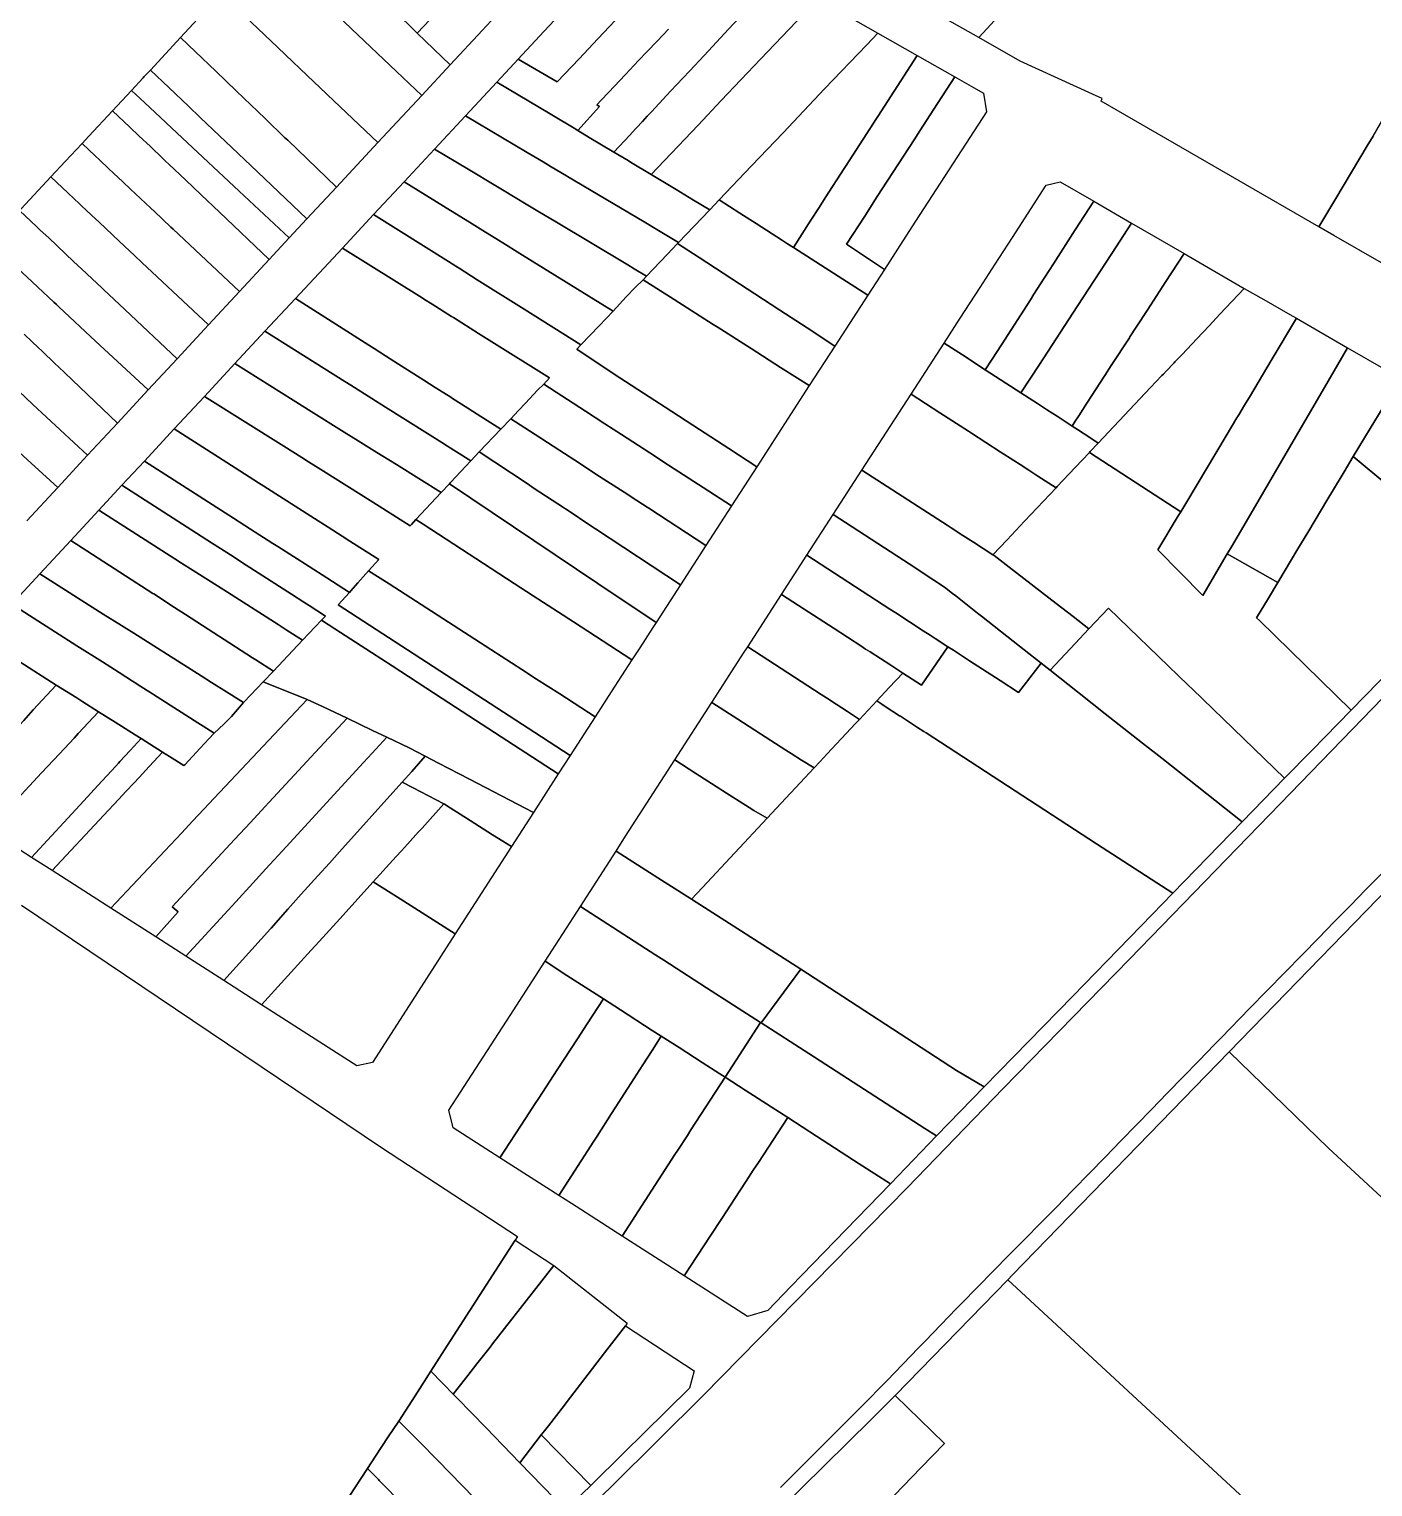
# Model space of a CAD drawing. Header units: metres. Extents: x 3 to 1005126, y 39 to 4383651.
# Drawn here: x 491022.2 to 491200.4, y 4370836.7 to 4371029.9 of the extents above; entities that cross this region are included whole.
import ezdxf

# ---------------------------------------------------------------- set-up
doc = ezdxf.new("R2010")
doc.units = ezdxf.units.M
doc.header["$MEASUREMENT"] = 0
doc.layers.add('TM_Llucmajor', color=7, linetype='Continuous')

msp = doc.modelspace()

# ---------------------------------------------------------------- linework, layer by layer
at = {"layer": 'TM_Llucmajor', "linetype": 'Continuous', "flags": 128}
for points in [[(491200.4, 4371015.72), (491199.63, 4371014.43), (491195.47, 4371007.45), (491193.23, 4371003.7), (491193.23, 4371003.7), (491164.34, 4371020.36), (491164.5, 4371020.69), (491163.19, 4371021.29), (491153.64, 4371025.66), (491148.15, 4371028.77), (491154.4, 4371035.64), (491157.38, 4371038.92), (491161.94, 4371043.93), (491163.55, 4371045.7), (491169.48, 4371052.21), (491177.99, 4371061.08), (491182.5, 4371065.78), (491188.15, 4371071.67), (491194.98, 4371079.54), (491195.54, 4371080.23), (491216.05, 4371073.48)], [(491121.51, 4371036.89), (491114.96, 4371029.88), (491112.81, 4371027.58), (491111.71, 4371026.4), (491109.82, 4371024.38), (491109.77, 4371024.32), (491107.28, 4371021.67), (491106.77, 4371021.12), (491104.74, 4371018.94), (491104.18, 4371018.35), (491103.53, 4371017.65), (491102.74, 4371016.8), (491102.63, 4371016.68), (491101.86, 4371015.86), (491099.74, 4371013.59), (491096.5, 4371015.53), (491094.98, 4371016.45), (491094.98, 4371016.45), (491097.83, 4371019.66), (491097.49, 4371019.86), (491098.11, 4371020.52), (491099.9, 4371022.4), (491100.51, 4371023.05), (491101.32, 4371023.9), (491103.04, 4371025.72), (491104.12, 4371026.87), (491105.52, 4371028.34), (491107.01, 4371029.91)], [(491045.72, 4371032.44), (491042.32, 4371028.79), (491038.31, 4371024.47), (491037.46, 4371023.55), (491037.37, 4371023.45), (491035.81, 4371021.78), (491033.29, 4371019.08), (491030.15, 4371015.7), (491029.25, 4371014.74), (491027.03, 4371012.36), (491025.11, 4371010.3), (491021.16, 4371006.06), (491018.97, 4371007.71), (491017.47, 4371008.5), (491015.47, 4371009.56), (491009.26, 4371012.84), (491008.94, 4371013.01), (491020.48, 4371033.73)], [(491077.96, 4371033.91), (491073.69, 4371029.36), (491072.73, 4371030.29)], [(491107.01, 4371029.91), (491105.52, 4371028.34), (491104.12, 4371026.87), (491103.04, 4371025.72), (491101.32, 4371023.9), (491100.51, 4371023.05), (491099.9, 4371022.4), (491098.11, 4371020.52), (491097.49, 4371019.86), (491097.83, 4371019.66), (491094.98, 4371016.45), (491094.48, 4371016.75), (491091.75, 4371018.39), (491091.31, 4371018.65), (491084.26, 4371022.88), (491084.26, 4371022.88), (491087.09, 4371025.92), (491092.25, 4371022.91), (491095.14, 4371025.98), (491097.61, 4371028.6), (491099.93, 4371031.06)], [(491021.92, 4370997.06), (491025.52, 4370993.71), (491025.86, 4370993.4), (491026.22, 4370993.06), (491031.05, 4370988.55), (491038.01, 4370982.07), (491033.94, 4370977.68), (491026.96, 4370984.33), (491026.87, 4370984.42), (491025.57, 4370985.65), (491024.05, 4370987.1), (491022.66, 4370988.42), (491021.56, 4370989.47)], [(491021.56, 4370989.47), (491022.66, 4370988.42), (491024.05, 4370987.1), (491025.57, 4370985.65), (491026.87, 4370984.42), (491026.96, 4370984.33), (491033.94, 4370977.68), (491029.98, 4370973.41), (491022.74, 4370980.14), (491022.68, 4370980.19), (491019.92, 4370982.77)], [(491019.92, 4370982.77), (491022.68, 4370980.19), (491022.74, 4370980.14), (491029.98, 4370973.41), (491026.02, 4370969.14), (491022.5, 4370972.37), (491018.76, 4370975.79)], [(491018.76, 4370975.79), (491022.5, 4370972.37), (491026.02, 4370969.14), (491021.91, 4370964.71)], [(491019.93, 4370953.67), (491023.65, 4370957.68), (491032.06, 4370952.36), (491034.49, 4370950.83), (491036.12, 4370949.8), (491043.21, 4370945.32), (491045.06, 4370944.15), (491046.4, 4370943.3), (491048.38, 4370942.05), (491050.64, 4370940.62), (491049.06, 4370938.79), (491048.89, 4370938.6), (491048.03, 4370937.77), (491046.76, 4370936.55), (491045.3, 4370937.49), (491044.59, 4370937.94), (491041.92, 4370939.64), (491040.95, 4370940.26), (491038.59, 4370941.77), (491036.71, 4370942.97), (491036.5, 4370943.1), (491035.95, 4370943.45), (491034.16, 4370944.59), (491031.96, 4370946), (491028.57, 4370948.15), (491019.93, 4370953.67)], [(491019.93, 4370953.67), (491028.57, 4370948.15), (491031.96, 4370946), (491034.16, 4370944.59), (491035.95, 4370943.45), (491036.5, 4370943.1), (491036.71, 4370942.97), (491038.59, 4370941.77), (491040.95, 4370940.26), (491041.92, 4370939.64), (491044.59, 4370937.94), (491045.3, 4370937.49), (491046.76, 4370936.55), (491046.07, 4370935.81), (491044.92, 4370934.58), (491042.87, 4370932.38), (491042.76, 4370932.26), (491040.83, 4370933.48), (491039.92, 4370934.05), (491037.08, 4370935.85), (491036.28, 4370936.35), (491033.65, 4370938.01), (491031.45, 4370939.4), (491029.37, 4370940.71), (491028.54, 4370941.23), (491025.81, 4370942.95), (491020.98, 4370946)], [(491092.59, 4370830.06), (491099.56, 4370836.85), (491111.59, 4370848.75), (491121.4, 4370858.75), (491138.64, 4370876.31), (491151.37, 4370889.45), (491168.1, 4370906.61), (491188.08, 4370927.2), (491208.56, 4370948.33)], [(491201.55, 4370917.97), (491199.45, 4370915.83), (491197.35, 4370913.68), (491195.25, 4370911.54), (491193.16, 4370909.39), (491191.06, 4370907.24), (491184.04, 4370900.05), (491180.27, 4370896.18), (491179.4, 4370895.29), (491177.3, 4370893.14), (491175.21, 4370890.99), (491173.12, 4370888.83), (491171.03, 4370886.68), (491169.06, 4370884.66), (491166.97, 4370882.51), (491164.88, 4370880.36), (491162.79, 4370878.21), (491160.69, 4370876.06), (491160.53, 4370875.89), (491158.43, 4370873.74), (491156.33, 4370871.6), (491154.22, 4370869.47), (491152.17, 4370867.4), (491150.06, 4370865.26), (491147.96, 4370863.12), (491145.86, 4370860.98), (491145.19, 4370860.29), (491143.1, 4370858.14), (491141.02, 4370855.98), (491140.16, 4370855.07), (491138.08, 4370852.91), (491135.98, 4370850.76), (491135.34, 4370850.11), (491133.24, 4370847.97), (491131.13, 4370845.84), (491129.01, 4370843.71), (491128.22, 4370842.93), (491126.1, 4370840.82), (491123.97, 4370838.7), (491121.84, 4370836.59)], [(491202.1, 4370874.51), (491194.5, 4370881.55), (491181.33, 4370894.32), (491181.33, 4370894.32), (491202.5, 4370916.12)], [(491021.24, 4370913.76), (491055.29, 4370890.84), (491068.96, 4370881.63), (491087, 4370869.84), (491086.66, 4370869.35), (491078.1, 4370856.05), (491075.49, 4370851.99), (491074.03, 4370849.71), (491073.41, 4370848.74), (491071.25, 4370845.38), (491069.85, 4370843.27), (491068.15, 4370840.7), (491067.09, 4370839.08), (491063.81, 4370834.11)]]:
    msp.add_lwpolyline(points, dxfattribs=at)
for points in [[(491129.22, 4371039.45), (491124.07, 4371042.31), (491125.54, 4371043.92), (491128.91, 4371047.62), (491142.72, 4371062.76), (491155.54, 4371050.81), (491155.01, 4371050.37), (491161.94, 4371043.93), (491157.38, 4371038.92), (491154.4, 4371035.64), (491148.15, 4371028.77), (491132.48, 4371037.64), (491129.22, 4371039.45)], [(491073.69, 4371029.36), (491077.96, 4371033.91), (491079.08, 4371032.83), (491079.53, 4371033.32), (491081.99, 4371036.01), (491082.81, 4371036.9), (491083.73, 4371037.9), (491085.79, 4371040.15), (491087.54, 4371042.05), (491089.7, 4371044.41), (491089.87, 4371044.6), (491093.01, 4371048.01), (491096.06, 4371051.34), (491100.18, 4371049.05), (491100.12, 4371048.85), (491093.24, 4371041.46), (491087.05, 4371034.81), (491085.32, 4371032.96), (491083.59, 4371031.09), (491082.83, 4371030.28), (491082.35, 4371029.76), (491078.05, 4371025.15), (491074.79, 4371028.3), (491073.69, 4371029.36)], [(491087.09, 4371025.92), (491089.91, 4371028.95), (491097.04, 4371036.63), (491104.83, 4371045.01), (491106.76, 4371045.25), (491111.03, 4371042.83), (491102.69, 4371033.98), (491100.25, 4371031.4), (491099.93, 4371031.06), (491097.61, 4371028.6), (491095.14, 4371025.98), (491092.25, 4371022.91), (491087.09, 4371025.92)], [(491055.12, 4371039.33), (491057.6, 4371041.83), (491059.16, 4371043.41), (491060.77, 4371041.86), (491061.56, 4371041.09), (491062.69, 4371040), (491065.41, 4371037.37), (491065.88, 4371036.91), (491065.96, 4371036.83), (491068.07, 4371034.8), (491071.5, 4371031.47), (491072.73, 4371030.29), (491073.69, 4371029.36), (491074.79, 4371028.3), (491078.05, 4371025.15), (491074.29, 4371021.1), (491070.96, 4371024.27), (491064.99, 4371029.95), (491062.06, 4371032.73), (491061.98, 4371032.81), (491061.78, 4371033), (491058.36, 4371036.25), (491056.99, 4371037.55), (491055.12, 4371039.33)], [(491049.09, 4371033.26), (491050.51, 4371034.69), (491055.12, 4371039.33), (491056.99, 4371037.55), (491058.36, 4371036.25), (491061.78, 4371033), (491061.98, 4371032.81), (491062.06, 4371032.73), (491064.99, 4371029.95), (491070.96, 4371024.27), (491074.29, 4371021.1), (491068.48, 4371014.87), (491061.81, 4371021.2), (491061.67, 4371021.32), (491059.11, 4371023.75), (491056.24, 4371026.48), (491055.15, 4371027.51), (491049.09, 4371033.26)], [(491099.74, 4371013.59), (491101.86, 4371015.86), (491102.63, 4371016.68), (491102.74, 4371016.8), (491103.53, 4371017.65), (491104.18, 4371018.35), (491104.74, 4371018.94), (491106.77, 4371021.12), (491107.28, 4371021.67), (491109.77, 4371024.32), (491109.82, 4371024.38), (491111.71, 4371026.4), (491112.81, 4371027.58), (491114.96, 4371029.88), (491121.51, 4371036.89), (491126.78, 4371033.9), (491119.21, 4371025.91), (491113.99, 4371020.42), (491110.92, 4371017.18), (491104.69, 4371010.62), (491101.95, 4371012.27), (491101.63, 4371012.46), (491099.74, 4371013.59)], [(491042.32, 4371028.79), (491045.72, 4371032.44), (491047.25, 4371031.41), (491049.09, 4371033.26), (491055.15, 4371027.51), (491056.24, 4371026.48), (491059.11, 4371023.75), (491061.67, 4371021.32), (491061.81, 4371021.2), (491068.48, 4371014.87), (491062.98, 4371008.96), (491056.52, 4371015.16), (491056.11, 4371015.55), (491053.57, 4371018), (491052.55, 4371018.97), (491050.7, 4371020.75), (491049.68, 4371021.73), (491046.98, 4371024.32), (491044.3, 4371026.89), (491042.32, 4371028.79)], [(491104.69, 4371010.62), (491110.92, 4371017.18), (491113.99, 4371020.42), (491119.21, 4371025.91), (491126.78, 4371033.9), (491133.43, 4371030.1), (491134.75, 4371029.37), (491133.29, 4371027.83), (491127.7, 4371021.97), (491122.18, 4371016.17), (491118, 4371011.78), (491113.71, 4371007.27), (491112.46, 4371005.96), (491110.33, 4371007.24), (491108.01, 4371008.63), (491104.69, 4371010.62)], [(491038.31, 4371024.47), (491042.32, 4371028.79), (491044.3, 4371026.89), (491046.98, 4371024.32), (491049.68, 4371021.73), (491050.7, 4371020.75), (491052.55, 4371018.97), (491053.57, 4371018), (491056.11, 4371015.55), (491056.52, 4371015.16), (491062.98, 4371008.96), (491059.04, 4371004.73), (491052.5, 4371010.96), (491044.93, 4371018.17), (491043.35, 4371019.67), (491040.75, 4371022.15), (491038.31, 4371024.47)], [(491113.71, 4371007.27), (491118, 4371011.78), (491122.18, 4371016.17), (491127.7, 4371021.97), (491133.29, 4371027.83), (491134.75, 4371029.37), (491139.96, 4371026.41), (491134.75, 4371018.33), (491134.56, 4371018.04), (491130.55, 4371011.82), (491130.3, 4371011.43), (491127.78, 4371007.51), (491126.98, 4371006.27), (491125.89, 4371004.58), (491123.55, 4371000.95), (491122.77, 4371001.45), (491122.11, 4371001.87), (491118.61, 4371004.13), (491116.45, 4371005.51), (491113.71, 4371007.27)], [(491123.55, 4371000.95), (491125.89, 4371004.58), (491126.98, 4371006.27), (491127.78, 4371007.51), (491130.3, 4371011.43), (491130.55, 4371011.82), (491134.56, 4371018.04), (491134.75, 4371018.33), (491139.96, 4371026.41), (491144.94, 4371023.57), (491142.18, 4371019.3), (491140.31, 4371016.41), (491139.55, 4371015.23), (491135.34, 4371008.72), (491134.68, 4371007.71), (491133.01, 4371005.12), (491130.59, 4371001.38), (491131.78, 4371000.59), (491135.62, 4370998.04), (491133.41, 4370994.63), (491129.49, 4370997.15), (491123.55, 4371000.95)], [(491195.21, 4371002.56), (491193.23, 4371003.7), (491195.47, 4371007.45), (491199.63, 4371014.43), (491200.4, 4371015.72), (491201.9, 4371018.24), (491204.36, 4371022.37), (491204.55, 4371022.68), (491206.88, 4371026.58), (491211.47, 4371023.73), (491214.68, 4371021.74), (491209.77, 4371015.74), (491210.99, 4371014.87), (491208.65, 4371010.94), (491207.88, 4371009.65), (491207.52, 4371009.04), (491205.54, 4371005.71), (491201.51, 4370998.93), (491195.21, 4371002.56)], [(491035.81, 4371021.78), (491037.37, 4371023.45), (491037.46, 4371023.55), (491038.31, 4371024.47), (491040.75, 4371022.15), (491043.35, 4371019.67), (491044.93, 4371018.17), (491052.5, 4371010.96), (491059.04, 4371004.73), (491056.72, 4371002.23), (491050.09, 4371008.42), (491042.52, 4371015.49), (491038.23, 4371019.5), (491037.51, 4371020.19), (491035.81, 4371021.78)], [(491080.1, 4371018.41), (491084.26, 4371022.88), (491091.31, 4371018.65), (491091.75, 4371018.39), (491094.48, 4371016.75), (491094.98, 4371016.45), (491096.5, 4371015.53), (491099.74, 4371013.59), (491101.63, 4371012.46), (491101.95, 4371012.27), (491104.69, 4371010.62), (491108.01, 4371008.63), (491110.33, 4371007.24), (491112.46, 4371005.96), (491108.34, 4371001.63), (491105.45, 4371003.35), (491103.77, 4371004.34), (491093.62, 4371010.38), (491093.48, 4371010.46), (491091.46, 4371011.66), (491090.4, 4371012.29), (491088.28, 4371013.55), (491080.1, 4371018.41)], [(491130.59, 4371001.38), (491133.01, 4371005.12), (491134.68, 4371007.71), (491135.34, 4371008.72), (491139.55, 4371015.23), (491140.31, 4371016.41), (491142.18, 4371019.3), (491144.94, 4371023.57), (491147.11, 4371022.34), (491148.78, 4371021.39), (491149.16, 4371018.93), (491139.76, 4371004.42), (491138.08, 4371001.84), (491135.62, 4370998.04), (491131.78, 4371000.59), (491130.59, 4371001.38)], [(491033.29, 4371019.08), (491035.81, 4371021.78), (491037.51, 4371020.19), (491038.23, 4371019.5), (491042.52, 4371015.49), (491050.09, 4371008.42), (491056.72, 4371002.23), (491054.07, 4370999.37), (491047.46, 4371005.64), (491045.05, 4371007.92), (491042.95, 4371009.92), (491040.79, 4371011.96), (491040.32, 4371012.41), (491040.01, 4371012.7), (491038.31, 4371014.32), (491036.79, 4371015.76), (491035.57, 4371016.91), (491033.29, 4371019.08)], [(491029.25, 4371014.74), (491030.15, 4371015.7), (491033.29, 4371019.08), (491035.57, 4371016.91), (491036.79, 4371015.76), (491038.31, 4371014.32), (491040.01, 4371012.7), (491040.32, 4371012.41), (491040.79, 4371011.96), (491042.95, 4371009.92), (491045.05, 4371007.92), (491047.46, 4371005.64), (491054.07, 4370999.37), (491050.12, 4370995.11), (491041.31, 4371003.39), (491041.04, 4371003.65), (491038.86, 4371005.7), (491038.43, 4371006.1), (491038.32, 4371006.2), (491035.66, 4371008.7), (491034.65, 4371009.65), (491032.81, 4371011.39), (491031.56, 4371012.57), (491030.98, 4371013.11), (491029.25, 4371014.74)], [(491075.98, 4371013.99), (491080.1, 4371018.41), (491088.28, 4371013.55), (491090.4, 4371012.29), (491091.46, 4371011.66), (491093.48, 4371010.46), (491093.62, 4371010.38), (491103.77, 4371004.34), (491105.45, 4371003.35), (491108.34, 4371001.63), (491108.18, 4371001.46), (491106.81, 4371000.02), (491104.07, 4370997.15), (491102.43, 4370998.13), (491101.59, 4370998.64), (491091.95, 4371004.42), (491089.9, 4371005.65), (491088.14, 4371006.7), (491085.22, 4371008.45), (491084.32, 4371008.99), (491084.09, 4371009.13), (491080.44, 4371011.32), (491075.98, 4371013.99)], [(491025.11, 4371010.3), (491027.03, 4371012.36), (491029.25, 4371014.74), (491030.98, 4371013.11), (491031.56, 4371012.57), (491032.81, 4371011.39), (491034.65, 4371009.65), (491035.66, 4371008.7), (491038.32, 4371006.2), (491038.43, 4371006.1), (491038.86, 4371005.7), (491041.04, 4371003.65), (491041.31, 4371003.39), (491050.12, 4370995.11), (491046.01, 4370990.69), (491037.18, 4370998.98), (491036.26, 4370999.84), (491034.18, 4371001.79), (491031.52, 4371004.29), (491030.51, 4371005.24), (491029.15, 4371006.51), (491028.91, 4371006.73), (491027.42, 4371008.13), (491025.11, 4371010.3)], [(491071.95, 4371009.66), (491075.98, 4371013.99), (491080.44, 4371011.32), (491084.09, 4371009.13), (491084.32, 4371008.99), (491085.22, 4371008.45), (491088.14, 4371006.7), (491089.9, 4371005.65), (491091.95, 4371004.42), (491101.59, 4370998.64), (491102.43, 4370998.13), (491104.07, 4370997.15), (491103.63, 4370996.68), (491102.58, 4370995.64), (491101.4, 4370994.39), (491099.65, 4370992.5), (491097.94, 4370993.56), (491088.93, 4370999.14), (491087.29, 4371000.16), (491085.05, 4371001.55), (491084.46, 4371001.91), (491082.38, 4371003.2), (491080.96, 4371004.08), (491077.16, 4371006.43), (491071.95, 4371009.66)], [(491020.96, 4371005.84), (491021.16, 4371006.06), (491025.11, 4371010.3), (491027.42, 4371008.13), (491028.91, 4371006.73), (491029.15, 4371006.51), (491030.51, 4371005.24), (491031.52, 4371004.29), (491034.18, 4371001.79), (491036.26, 4370999.84), (491037.18, 4370998.98), (491046.01, 4370990.69), (491041.85, 4370986.21), (491034.92, 4370992.72), (491032.08, 4370995.39), (491031.88, 4370995.58), (491029.91, 4370997.43), (491029.78, 4370997.55), (491028.13, 4370999.11), (491024.83, 4371002.21), (491023.71, 4371003.26), (491023.26, 4371003.69), (491020.96, 4371005.84)], [(491067.91, 4371005.33), (491071.95, 4371009.66), (491077.16, 4371006.43), (491080.96, 4371004.08), (491082.38, 4371003.2), (491084.46, 4371001.91), (491085.05, 4371001.55), (491087.29, 4371000.16), (491088.93, 4370999.14), (491097.94, 4370993.56), (491099.65, 4370992.5), (491097.8, 4370990.55), (491095.39, 4370988.03), (491087.88, 4370992.76), (491081.65, 4370996.68), (491079.23, 4370998.2), (491078.79, 4370998.48), (491077.81, 4370999.1), (491067.91, 4371005.33)], [(491143.54, 4370988.28), (491145.68, 4370991.58), (491148.31, 4370995.65), (491150.31, 4370998.74), (491152.61, 4371002.28), (491157.09, 4371009.2), (491158.91, 4371009.66), (491163.38, 4371007.08), (491160.93, 4371003.28), (491158.03, 4370998.77), (491156.33, 4370996.12), (491155.44, 4370994.74), (491154.97, 4370994.01), (491151.14, 4370988.06), (491149.91, 4370986.14), (491149, 4370984.73), (491145.97, 4370986.7), (491143.54, 4370988.28)], [(491108.18, 4371001.46), (491108.34, 4371001.63), (491112.46, 4371005.96), (491113.71, 4371007.27), (491116.45, 4371005.51), (491118.61, 4371004.13), (491122.11, 4371001.87), (491122.77, 4371001.45), (491123.55, 4371000.95), (491129.49, 4370997.15), (491133.41, 4370994.63), (491129.05, 4370987.89), (491125.37, 4370990.28), (491121.78, 4370992.62), (491118.44, 4370994.79), (491116.41, 4370996.11), (491111.05, 4370999.6), (491108.18, 4371001.46)], [(491149, 4370984.73), (491149.91, 4370986.14), (491151.14, 4370988.06), (491154.97, 4370994.01), (491155.44, 4370994.74), (491156.33, 4370996.12), (491158.03, 4370998.77), (491160.93, 4371003.28), (491163.38, 4371007.08), (491168.39, 4371004.18), (491165.78, 4371000.17), (491161.18, 4370993.11), (491156.17, 4370985.45), (491153.72, 4370981.67), (491149, 4370984.73)], [(491017.03, 4371001.62), (491020.96, 4371005.84), (491023.26, 4371003.69), (491023.71, 4371003.26), (491024.83, 4371002.21), (491028.13, 4370999.11), (491029.78, 4370997.55), (491029.91, 4370997.43), (491031.88, 4370995.58), (491032.08, 4370995.39), (491034.92, 4370992.72), (491041.85, 4370986.21), (491038.01, 4370982.07), (491031.05, 4370988.55), (491026.22, 4370993.06), (491025.86, 4370993.4), (491025.52, 4370993.71), (491021.92, 4370997.06), (491020.25, 4370998.62), (491019.77, 4370999.07), (491019.45, 4370999.37), (491017.03, 4371001.62)], [(491063.77, 4371000.88), (491067.91, 4371005.33), (491077.81, 4370999.1), (491078.79, 4370998.48), (491079.23, 4370998.2), (491081.65, 4370996.68), (491087.88, 4370992.76), (491095.39, 4370988.03), (491094.84, 4370987.45), (491099.79, 4370984.17), (491105.18, 4370980.67), (491106.56, 4370979.77), (491111.12, 4370976.81), (491114.99, 4370974.29), (491118.71, 4370971.88), (491115.35, 4370966.69), (491111.61, 4370969.12), (491108.38, 4370971.21), (491107.77, 4370971.61), (491107.01, 4370972.11), (491105.59, 4370973.03), (491105.26, 4370973.24), (491100.78, 4370976.16), (491098.58, 4370977.59), (491095.98, 4370979.27), (491090.46, 4370982.85), (491091.22, 4370983.65), (491083.22, 4370988.67), (491081.83, 4370989.55), (491078.48, 4370991.65), (491078.23, 4370991.8), (491075.65, 4370993.43), (491074.64, 4370994.06), (491074.32, 4370994.26), (491063.77, 4371000.88)], [(491153.72, 4370981.67), (491156.17, 4370985.45), (491161.18, 4370993.11), (491165.78, 4371000.17), (491168.39, 4371004.18), (491175.35, 4371000.14), (491172.86, 4370996.31), (491170.53, 4370992.71), (491169.01, 4370990.37), (491168.17, 4370989.1), (491168.1, 4370988.99), (491165.7, 4370985.29), (491164.84, 4370983.96), (491162.47, 4370980.33), (491161.38, 4370978.64), (491160.91, 4370977.92), (491160.5, 4370977.28), (491158.51, 4370978.57), (491157.97, 4370978.92), (491157.11, 4370979.47), (491155.9, 4370980.26), (491153.72, 4370981.67)], [(491103.63, 4370996.68), (491104.07, 4370997.15), (491106.81, 4371000.02), (491108.18, 4371001.46), (491111.05, 4370999.6), (491116.41, 4370996.11), (491118.44, 4370994.79), (491121.78, 4370992.62), (491125.37, 4370990.28), (491129.05, 4370987.89), (491125.66, 4370982.64), (491121.86, 4370985.06), (491117.96, 4370987.55), (491113.47, 4370990.41), (491112.93, 4370990.75), (491107.76, 4370994.05), (491103.63, 4370996.68)], [(491057.53, 4370994.18), (491063.77, 4371000.88), (491074.32, 4370994.26), (491074.64, 4370994.06), (491075.65, 4370993.43), (491078.23, 4370991.8), (491078.48, 4370991.65), (491081.83, 4370989.55), (491083.22, 4370988.67), (491091.22, 4370983.65), (491090.46, 4370982.85), (491089.64, 4370982.03), (491088.05, 4370980.32), (491087.12, 4370979.34), (491086.08, 4370978.25), (491084.78, 4370976.88), (491081.64, 4370978.87), (491080.41, 4370979.65), (491078.38, 4370980.95), (491078.15, 4370981.1), (491076.64, 4370982.05), (491076.08, 4370982.41), (491074.58, 4370983.36), (491070.71, 4370985.81), (491069.5, 4370986.58), (491067.97, 4370987.55), (491067.29, 4370987.99), (491057.53, 4370994.18)], [(491160.5, 4370977.28), (491160.91, 4370977.92), (491161.38, 4370978.64), (491162.47, 4370980.33), (491164.84, 4370983.96), (491165.7, 4370985.29), (491168.1, 4370988.99), (491168.17, 4370989.1), (491169.01, 4370990.37), (491170.53, 4370992.71), (491172.86, 4370996.31), (491175.35, 4371000.14), (491183.34, 4370995.53), (491180.09, 4370992.09), (491178.66, 4370990.57), (491177.04, 4370988.86), (491175.08, 4370986.77), (491174.12, 4370985.77), (491174.02, 4370985.66), (491172.97, 4370984.54), (491172.61, 4370984.17), (491172.41, 4370983.96), (491170.92, 4370982.38), (491163.97, 4370975.02), (491162.84, 4370975.75), (491161.22, 4370976.81), (491160.5, 4370977.28)], [(491099.79, 4370984.17), (491094.84, 4370987.45), (491095.39, 4370988.03), (491097.8, 4370990.55), (491099.65, 4370992.5), (491101.4, 4370994.39), (491102.58, 4370995.64), (491103.63, 4370996.68), (491107.76, 4370994.05), (491112.93, 4370990.75), (491113.47, 4370990.41), (491117.96, 4370987.55), (491121.86, 4370985.06), (491125.66, 4370982.64), (491118.71, 4370971.88), (491114.99, 4370974.29), (491111.12, 4370976.81), (491106.56, 4370979.77), (491105.18, 4370980.67), (491099.79, 4370984.17)], [(491162.8, 4370973.78), (491162.91, 4370973.89), (491163.97, 4370975.02), (491170.92, 4370982.38), (491172.41, 4370983.96), (491172.61, 4370984.17), (491172.97, 4370984.54), (491174.02, 4370985.66), (491174.12, 4370985.77), (491175.08, 4370986.77), (491177.04, 4370988.86), (491178.66, 4370990.57), (491180.09, 4370992.09), (491183.34, 4370995.53), (491185.91, 4370994.05), (491189.38, 4370992.06), (491190.25, 4370991.56), (491186.9, 4370985.95), (491184.14, 4370981.35), (491183.37, 4370980.06), (491182.6, 4370978.77), (491182.35, 4370978.35), (491180.93, 4370975.98), (491175.7, 4370967.24), (491174.9, 4370965.91), (491162.8, 4370973.78)], [(491053.5, 4370989.85), (491057.53, 4370994.18), (491067.29, 4370987.99), (491067.97, 4370987.55), (491069.5, 4370986.58), (491070.71, 4370985.81), (491074.58, 4370983.36), (491076.08, 4370982.41), (491076.64, 4370982.05), (491078.15, 4370981.1), (491078.38, 4370980.95), (491080.41, 4370979.65), (491081.64, 4370978.87), (491084.78, 4370976.88), (491081.89, 4370973.85), (491080.8, 4370972.68), (491077.35, 4370974.85), (491077.29, 4370974.88), (491075.07, 4370976.28), (491069.49, 4370979.79), (491067.66, 4370980.94), (491064.89, 4370982.69), (491064.11, 4370983.18), (491061.36, 4370984.91), (491053.5, 4370989.85)], [(491181.08, 4370960.34), (491177.85, 4370954.81), (491171.87, 4370960.88), (491174.59, 4370965.39), (491174.9, 4370965.91), (491175.7, 4370967.24), (491180.93, 4370975.98), (491182.35, 4370978.35), (491182.6, 4370978.77), (491183.37, 4370980.06), (491184.14, 4370981.35), (491186.9, 4370985.95), (491190.25, 4370991.56), (491197.02, 4370987.66), (491193.95, 4370982.38), (491189.8, 4370975.27), (491183.57, 4370964.6), (491181.63, 4370961.28), (491181.5, 4370961.06), (491181.08, 4370960.34)], [(491049.49, 4370985.55), (491053.5, 4370989.85), (491061.36, 4370984.91), (491064.11, 4370983.18), (491064.89, 4370982.69), (491067.66, 4370980.94), (491069.49, 4370979.79), (491075.07, 4370976.28), (491077.29, 4370974.88), (491077.35, 4370974.85), (491080.8, 4370972.68), (491078.11, 4370969.79), (491077.96, 4370969.63), (491076.85, 4370968.45), (491070.92, 4370972.16), (491068.34, 4370973.77), (491065.84, 4370975.33), (491064.01, 4370976.48), (491059.62, 4370979.22), (491057.22, 4370980.72), (491049.49, 4370985.55)], [(491139.16, 4370981.52), (491143.54, 4370988.28), (491145.97, 4370986.7), (491149, 4370984.73), (491153.72, 4370981.67), (491155.9, 4370980.26), (491157.11, 4370979.47), (491157.97, 4370978.92), (491158.51, 4370978.57), (491160.5, 4370977.28), (491161.22, 4370976.81), (491162.84, 4370975.75), (491163.97, 4370975.02), (491162.91, 4370973.89), (491162.8, 4370973.78), (491160.92, 4370971.79), (491158.54, 4370969.27), (491158.38, 4370969.09), (491155.97, 4370970.64), (491154.78, 4370971.42), (491153.6, 4370972.17), (491152.76, 4370972.72), (491150.98, 4370973.87), (491147.15, 4370976.35), (491146.77, 4370976.6), (491142.97, 4370979.05), (491139.16, 4370981.52)], [(491181.08, 4370960.34), (491181.5, 4370961.06), (491181.63, 4370961.28), (491183.57, 4370964.6), (491189.8, 4370975.27), (491193.95, 4370982.38), (491197.02, 4370987.66), (491202.1, 4370984.73), (491204.03, 4370983.62), (491202.04, 4370980.31), (491201.73, 4370979.79), (491200.02, 4370976.95), (491197.79, 4370973.24), (491196.56, 4370971.19), (491195.03, 4370968.64), (491194.43, 4370967.64), (491191.75, 4370963.17), (491190.45, 4370961.02), (491187.76, 4370956.53), (491181.08, 4370960.34)], [(491045.47, 4370981.21), (491049.49, 4370985.55), (491057.22, 4370980.72), (491059.62, 4370979.22), (491064.01, 4370976.48), (491065.84, 4370975.33), (491068.34, 4370973.77), (491070.92, 4370972.16), (491076.85, 4370968.45), (491073.52, 4370964.89), (491072.91, 4370964.23), (491072.76, 4370964.07), (491069.14, 4370966.35), (491067.8, 4370967.19), (491060.91, 4370971.51), (491059.25, 4370972.55), (491058.4, 4370973.09), (491056.01, 4370974.59), (491045.47, 4370981.21)], [(491086.08, 4370978.25), (491087.12, 4370979.34), (491088.05, 4370980.32), (491089.64, 4370982.03), (491090.46, 4370982.85), (491095.98, 4370979.27), (491098.58, 4370977.59), (491100.78, 4370976.16), (491105.26, 4370973.24), (491105.59, 4370973.03), (491107.01, 4370972.11), (491107.77, 4370971.61), (491108.38, 4370971.21), (491111.61, 4370969.12), (491115.35, 4370966.69), (491111.97, 4370961.46), (491104.38, 4370966.38), (491104.19, 4370966.51), (491102.18, 4370967.81), (491101.61, 4370968.19), (491097.38, 4370970.92), (491095.18, 4370972.35), (491092.59, 4370974.03), (491092.47, 4370974.11), (491088.56, 4370976.64), (491086.08, 4370978.25)], [(491197.79, 4370973.24), (491200.02, 4370976.95), (491201.73, 4370979.79), (491202.04, 4370980.31), (491204.03, 4370983.62), (491207.28, 4370981.75), (491210.25, 4370980.04), (491208.9, 4370977.76), (491208.74, 4370977.49), (491208.63, 4370977.3), (491207.69, 4370975.71), (491206.94, 4370974.45), (491210.78, 4370971.35), (491213.06, 4370969.51), (491213.54, 4370969.12), (491215.35, 4370967.65), (491216.94, 4370966.37), (491219.48, 4370964.32), (491220.65, 4370963.37), (491215.73, 4370958.26), (491202.6, 4370969.21), (491202.5, 4370969.3), (491197.79, 4370973.24)], [(491041.48, 4370976.91), (491045.47, 4370981.21), (491056.01, 4370974.59), (491058.4, 4370973.09), (491059.25, 4370972.55), (491060.91, 4370971.51), (491067.8, 4370967.19), (491069.14, 4370966.35), (491072.76, 4370964.07), (491072.91, 4370964.23), (491073.52, 4370964.89), (491074.47, 4370964.27), (491086.55, 4370956.42), (491089.07, 4370954.78), (491094.4, 4370951.31), (491102.15, 4370946.27), (491099.41, 4370942.03), (491097.28, 4370938.74), (491092.58, 4370941.77), (491089.52, 4370943.74), (491087.55, 4370945.01), (491083.46, 4370947.65), (491069.95, 4370956.35), (491067.24, 4370958.1), (491068.58, 4370959.6), (491064.77, 4370962.03), (491063.73, 4370962.69), (491061.86, 4370963.89), (491060.08, 4370965.03), (491053.34, 4370969.33), (491052.66, 4370969.77), (491049.55, 4370971.76), (491041.48, 4370976.91)], [(491132.63, 4370971.45), (491139.16, 4370981.52), (491142.97, 4370979.05), (491146.77, 4370976.6), (491147.15, 4370976.35), (491150.98, 4370973.87), (491152.76, 4370972.72), (491153.6, 4370972.17), (491154.78, 4370971.42), (491155.97, 4370970.64), (491158.38, 4370969.09), (491154.2, 4370964.67), (491151.88, 4370962.21), (491149.99, 4370960.22), (491147.44, 4370961.87), (491146.03, 4370962.78), (491144.47, 4370963.79), (491143.94, 4370964.13), (491140.72, 4370966.22), (491132.63, 4370971.45)], [(491081.89, 4370973.85), (491084.78, 4370976.88), (491086.08, 4370978.25), (491088.56, 4370976.64), (491092.47, 4370974.11), (491092.59, 4370974.03), (491095.18, 4370972.35), (491097.38, 4370970.92), (491101.61, 4370968.19), (491102.18, 4370967.81), (491104.19, 4370966.51), (491104.38, 4370966.38), (491111.97, 4370961.46), (491108.58, 4370956.22), (491097.3, 4370963.67), (491096.06, 4370964.49), (491094.21, 4370965.71), (491092.31, 4370966.97), (491089.2, 4370969.02), (491088.25, 4370969.65), (491081.89, 4370973.85)], [(491037.52, 4370972.64), (491041.48, 4370976.91), (491049.55, 4370971.76), (491052.66, 4370969.77), (491053.34, 4370969.33), (491060.08, 4370965.03), (491061.86, 4370963.89), (491063.73, 4370962.69), (491064.77, 4370962.03), (491068.58, 4370959.6), (491067.24, 4370958.1), (491065.83, 4370956.51), (491064.89, 4370955.45), (491064.69, 4370955.22), (491061.7, 4370957.14), (491059.35, 4370958.64), (491055.19, 4370961.31), (491054.55, 4370961.72), (491051.58, 4370963.62), (491049.31, 4370965.08), (491037.52, 4370972.64)], [(491034.54, 4370969.43), (491037.52, 4370972.64), (491049.31, 4370965.08), (491051.58, 4370963.62), (491054.55, 4370961.72), (491055.19, 4370961.31), (491059.35, 4370958.64), (491061.7, 4370957.14), (491064.69, 4370955.22), (491063.22, 4370953.57), (491089.28, 4370936.66), (491093.97, 4370933.61), (491092.38, 4370931.16), (491080.54, 4370938.85), (491077, 4370941.15), (491070.35, 4370945.47), (491067.62, 4370947.24), (491062.78, 4370950.38), (491061.01, 4370951.53), (491061.54, 4370952.09), (491059.36, 4370953.49), (491058.67, 4370953.93), (491057.01, 4370955), (491052.1, 4370958.15), (491050.41, 4370959.24), (491049.28, 4370959.97), (491046.4, 4370961.81), (491043.8, 4370963.48), (491034.54, 4370969.43)], [(491077.96, 4370969.63), (491078.11, 4370969.79), (491080.8, 4370972.68), (491081.89, 4370973.85), (491088.25, 4370969.65), (491089.2, 4370969.02), (491092.31, 4370966.97), (491094.21, 4370965.71), (491096.06, 4370964.49), (491097.3, 4370963.67), (491108.58, 4370956.22), (491105.36, 4370951.24), (491097.65, 4370956.41), (491077.96, 4370969.63)], [(491149.99, 4370960.22), (491151.88, 4370962.21), (491154.2, 4370964.67), (491158.38, 4370969.09), (491158.54, 4370969.27), (491160.92, 4370971.79), (491162.8, 4370973.78), (491174.9, 4370965.91), (491174.59, 4370965.39), (491171.87, 4370960.88), (491177.85, 4370954.81), (491181.08, 4370960.34), (491187.76, 4370956.53), (491186.53, 4370954.48), (491184.97, 4370951.87), (491185.35, 4370951.5), (491197.51, 4370939.61), (491192.28, 4370934.27), (491188.68, 4370930.58), (491176.46, 4370942.39), (491175.89, 4370942.95), (491168.04, 4370950.54), (491165.33, 4370953.15), (491162.74, 4370950.4), (491160.66, 4370952.01), (491158.41, 4370953.76), (491152.18, 4370958.56), (491150.18, 4370960.1), (491149.99, 4370960.22)], [(491185.35, 4370951.5), (491184.97, 4370951.87), (491186.53, 4370954.48), (491187.76, 4370956.53), (491190.45, 4370961.02), (491191.75, 4370963.17), (491194.43, 4370967.64), (491195.03, 4370968.64), (491196.56, 4370971.19), (491197.79, 4370973.24), (491202.5, 4370969.3), (491202.6, 4370969.21), (491215.73, 4370958.26), (491197.51, 4370939.61), (491185.35, 4370951.5)], [(491128.83, 4370965.56), (491132.63, 4370971.45), (491140.72, 4370966.22), (491143.94, 4370964.13), (491144.47, 4370963.79), (491146.03, 4370962.78), (491147.44, 4370961.87), (491149.99, 4370960.22), (491150.18, 4370960.1), (491152.18, 4370958.56), (491158.41, 4370953.76), (491160.66, 4370952.01), (491162.74, 4370950.4), (491160.3, 4370947.81), (491157.59, 4370944.92), (491156.41, 4370945.84), (491154.16, 4370947.62), (491153.53, 4370948.11), (491148.49, 4370952.07), (491147.97, 4370952.48), (491145.07, 4370954.77), (491144.65, 4370955.1), (491143.59, 4370955.94), (491142.17, 4370956.86), (491140.09, 4370958.22), (491139.78, 4370958.43), (491128.83, 4370965.56)], [(491031.46, 4370966.11), (491034.54, 4370969.43), (491043.8, 4370963.48), (491046.4, 4370961.81), (491049.28, 4370959.97), (491050.41, 4370959.24), (491052.1, 4370958.15), (491057.01, 4370955), (491058.67, 4370953.93), (491059.36, 4370953.49), (491061.54, 4370952.09), (491061.01, 4370951.53), (491058.49, 4370948.88), (491056.32, 4370950.26), (491055.23, 4370950.96), (491048.03, 4370955.55), (491043.97, 4370958.13), (491042.42, 4370959.12), (491041.54, 4370959.68), (491031.46, 4370966.11)], [(491073.52, 4370964.89), (491076.85, 4370968.45), (491077.96, 4370969.63), (491097.65, 4370956.41), (491105.36, 4370951.24), (491104.93, 4370950.57), (491103.2, 4370947.89), (491102.15, 4370946.27), (491094.4, 4370951.31), (491089.07, 4370954.78), (491086.55, 4370956.42), (491074.47, 4370964.27), (491073.52, 4370964.89)], [(491027.77, 4370962.12), (491031.46, 4370966.11), (491041.54, 4370959.68), (491042.42, 4370959.12), (491043.97, 4370958.13), (491048.03, 4370955.55), (491055.23, 4370950.96), (491056.32, 4370950.26), (491058.49, 4370948.88), (491054.61, 4370944.79), (491052.27, 4370946.3), (491051.85, 4370946.57), (491042.96, 4370952.31), (491041.52, 4370953.24), (491038.77, 4370955.02), (491038.64, 4370955.1), (491027.77, 4370962.12)], [(491125.34, 4370960.14), (491128.83, 4370965.56), (491139.78, 4370958.43), (491140.09, 4370958.22), (491142.17, 4370956.86), (491143.59, 4370955.94), (491144.65, 4370955.1), (491145.07, 4370954.77), (491147.97, 4370952.48), (491148.49, 4370952.07), (491153.53, 4370948.11), (491154.16, 4370947.62), (491156.41, 4370945.84), (491153.42, 4370941.95), (491150.96, 4370943.55), (491146.91, 4370946.17), (491146.09, 4370946.7), (491144.78, 4370947.55), (491144.04, 4370948.03), (491142.34, 4370949.13), (491141.69, 4370949.55), (491140.76, 4370950.15), (491137.14, 4370952.5), (491136.33, 4370953.02), (491125.34, 4370960.14)], [(491023.65, 4370957.68), (491027.77, 4370962.12), (491038.64, 4370955.1), (491038.77, 4370955.02), (491041.52, 4370953.24), (491042.96, 4370952.31), (491051.85, 4370946.57), (491052.27, 4370946.3), (491054.61, 4370944.79), (491053.27, 4370943.39), (491050.74, 4370940.73), (491050.64, 4370940.62), (491048.38, 4370942.05), (491046.4, 4370943.3), (491045.06, 4370944.15), (491043.21, 4370945.32), (491036.12, 4370949.8), (491034.49, 4370950.83), (491032.06, 4370952.36), (491023.65, 4370957.68)], [(491121.98, 4370954.94), (491125.34, 4370960.14), (491136.33, 4370953.02), (491137.14, 4370952.5), (491140.76, 4370950.15), (491141.69, 4370949.55), (491142.34, 4370949.13), (491144.04, 4370948.03), (491140.54, 4370942.91), (491138.05, 4370944.53), (491136.46, 4370945.57), (491133.73, 4370947.33), (491133.12, 4370947.72), (491132.99, 4370947.8), (491132.62, 4370948.05), (491128.81, 4370950.52), (491124.98, 4370953), (491121.98, 4370954.94)], [(491089.28, 4370936.66), (491063.22, 4370953.57), (491064.69, 4370955.22), (491064.89, 4370955.45), (491065.83, 4370956.51), (491067.24, 4370958.1), (491069.95, 4370956.35), (491083.46, 4370947.65), (491087.55, 4370945.01), (491089.52, 4370943.74), (491092.58, 4370941.77), (491097.28, 4370938.74), (491093.97, 4370933.61), (491089.28, 4370936.66)], [(491117.5, 4370948), (491121.98, 4370954.94), (491124.98, 4370953), (491128.81, 4370950.52), (491132.62, 4370948.05), (491132.99, 4370947.8), (491133.12, 4370947.72), (491133.73, 4370947.33), (491136.46, 4370945.57), (491138.05, 4370944.53), (491136.27, 4370942.62), (491134.6, 4370940.84), (491132.32, 4370938.39), (491130.71, 4370939.45), (491129.24, 4370940.39), (491127.93, 4370941.24), (491127.22, 4370941.7), (491117.5, 4370948)], [(491157.59, 4370944.92), (491160.3, 4370947.81), (491162.74, 4370950.4), (491165.33, 4370953.15), (491168.04, 4370950.54), (491175.89, 4370942.95), (491176.46, 4370942.39), (491188.68, 4370930.58), (491183.06, 4370924.83), (491172.4, 4370933.23), (491169.83, 4370935.26), (491164.91, 4370939.13), (491161.44, 4370941.87), (491161.21, 4370942.05), (491157.59, 4370944.92)], [(491053.27, 4370943.39), (491054.61, 4370944.79), (491058.49, 4370948.88), (491061.01, 4370951.53), (491062.78, 4370950.38), (491067.62, 4370947.24), (491070.35, 4370945.47), (491077, 4370941.15), (491080.54, 4370938.85), (491092.38, 4370931.16), (491089.08, 4370926.05), (491080.6, 4370930.47), (491076.49, 4370932.61), (491074.76, 4370933.51), (491072.63, 4370934.62), (491069.64, 4370936.04), (491067.74, 4370936.94), (491064.38, 4370938.54), (491061.11, 4370940.1), (491059.11, 4370941.05), (491053.27, 4370943.39)], [(491116.94, 4370947.15), (491117.5, 4370948), (491127.22, 4370941.7), (491127.93, 4370941.24), (491129.24, 4370940.39), (491130.71, 4370939.45), (491132.32, 4370938.39), (491131.79, 4370937.84), (491128.04, 4370933.81), (491127.06, 4370932.76), (491126.29, 4370931.95), (491124.64, 4370933), (491123.27, 4370933.87), (491122.56, 4370934.33), (491119.18, 4370936.49), (491116.18, 4370938.41), (491112.74, 4370940.61), (491113.15, 4370941.26), (491116.94, 4370947.15)], [(491134.6, 4370940.84), (491136.27, 4370942.62), (491138.05, 4370944.53), (491140.54, 4370942.91), (491144.04, 4370948.03), (491144.78, 4370947.55), (491146.09, 4370946.7), (491146.91, 4370946.17), (491150.96, 4370943.55), (491153.42, 4370941.95), (491156.41, 4370945.84), (491157.59, 4370944.92), (491161.21, 4370942.05), (491161.44, 4370941.87), (491164.91, 4370939.13), (491169.83, 4370935.26), (491172.4, 4370933.23), (491183.06, 4370924.83), (491173.84, 4370915.34), (491163.76, 4370921.89), (491141.16, 4370936.59), (491140.84, 4370936.79), (491140.03, 4370937.33), (491137.74, 4370938.8), (491137.62, 4370938.88), (491135.73, 4370940.11), (491135.28, 4370940.41), (491134.6, 4370940.84)], [(491006.53, 4370930.37), (491013.22, 4370937.61), (491015.07, 4370939.61), (491015.49, 4370940.06), (491016.07, 4370940.69), (491016.12, 4370940.75), (491018.14, 4370942.93), (491018.79, 4370943.63), (491020.98, 4370946), (491025.81, 4370942.95), (491022.79, 4370939.64), (491021.53, 4370938.26), (491020.4, 4370937.01), (491018.14, 4370934.53), (491011.46, 4370927.21), (491006.53, 4370930.37)], [(491025.31, 4370918.35), (491032.14, 4370925.69), (491034.09, 4370927.79), (491035.12, 4370928.89), (491036.11, 4370929.95), (491036.81, 4370930.71), (491038.16, 4370932.15), (491039.92, 4370934.05), (491040.83, 4370933.48), (491042.76, 4370932.26), (491042.87, 4370932.38), (491044.92, 4370934.58), (491046.07, 4370935.81), (491046.76, 4370936.55), (491048.03, 4370937.77), (491048.89, 4370938.6), (491049.06, 4370938.79), (491050.64, 4370940.62), (491050.74, 4370940.73), (491053.27, 4370943.39), (491059.11, 4370941.05), (491057.61, 4370939.45), (491046.07, 4370927.19), (491045.46, 4370926.54), (491043.91, 4370924.89), (491042.47, 4370923.36), (491040.22, 4370920.96), (491033.08, 4370913.37), (491025.31, 4370918.35)], [(491011.46, 4370927.21), (491018.14, 4370934.53), (491020.4, 4370937.01), (491021.53, 4370938.26), (491022.79, 4370939.64), (491025.81, 4370942.95), (491028.54, 4370941.23), (491029.37, 4370940.71), (491031.45, 4370939.4), (491028.73, 4370936.5), (491028.19, 4370935.92), (491026.25, 4370933.84), (491023.86, 4370931.29), (491016.83, 4370923.77), (491011.46, 4370927.21)], [(491016.83, 4370923.77), (491023.86, 4370931.29), (491026.25, 4370933.84), (491028.19, 4370935.92), (491028.73, 4370936.5), (491031.45, 4370939.4), (491033.65, 4370938.01), (491036.28, 4370936.35), (491037.08, 4370935.85), (491035.62, 4370934.27), (491034.28, 4370932.81), (491034.09, 4370932.6), (491033.71, 4370932.19), (491031.35, 4370929.63), (491029.48, 4370927.6), (491022.57, 4370920.1), (491016.83, 4370923.77)], [(491033.08, 4370913.37), (491040.22, 4370920.96), (491042.47, 4370923.36), (491043.91, 4370924.89), (491045.46, 4370926.54), (491046.07, 4370927.19), (491057.61, 4370939.45), (491059.11, 4370941.05), (491061.11, 4370940.1), (491064.38, 4370938.54), (491060.15, 4370933.99), (491054.04, 4370927.4), (491053.5, 4370926.82), (491051.57, 4370924.74), (491049.46, 4370922.46), (491046.67, 4370919.45), (491041.18, 4370913.54), (491042.01, 4370912.9), (491039.01, 4370909.57), (491033.08, 4370913.37)], [(491107.84, 4370933.02), (491112.74, 4370940.61), (491116.18, 4370938.41), (491119.18, 4370936.49), (491122.56, 4370934.33), (491123.27, 4370933.87), (491124.64, 4370933), (491126.29, 4370931.95), (491120.07, 4370925.28), (491118.31, 4370926.32), (491117.69, 4370926.72), (491114.22, 4370928.94), (491113.81, 4370929.2), (491110.64, 4370931.23), (491107.84, 4370933.02)], [(491110.04, 4370914.54), (491111.49, 4370916.11), (491120.07, 4370925.28), (491126.29, 4370931.95), (491127.06, 4370932.76), (491128.04, 4370933.81), (491131.79, 4370937.84), (491132.32, 4370938.39), (491134.6, 4370940.84), (491135.28, 4370940.41), (491135.73, 4370940.11), (491137.62, 4370938.88), (491137.74, 4370938.8), (491140.03, 4370937.33), (491140.84, 4370936.79), (491141.16, 4370936.59), (491163.76, 4370921.89), (491173.84, 4370915.34), (491171.1, 4370912.51), (491160.6, 4370901.69), (491148.87, 4370889.7), (491145.2, 4370891.84), (491124.53, 4370905.28), (491110.04, 4370914.54)], [(491039.01, 4370909.57), (491042.01, 4370912.9), (491041.18, 4370913.54), (491046.67, 4370919.45), (491049.46, 4370922.46), (491051.57, 4370924.74), (491053.5, 4370926.82), (491054.04, 4370927.4), (491060.15, 4370933.99), (491064.38, 4370938.54), (491067.74, 4370936.94), (491069.64, 4370936.04), (491067.7, 4370933.93), (491066.57, 4370932.69), (491056.33, 4370921.51), (491053.63, 4370918.57), (491051.9, 4370916.68), (491049.63, 4370914.21), (491043.02, 4370906.99), (491039.01, 4370909.57)], [(491022.57, 4370920.1), (491029.48, 4370927.6), (491031.35, 4370929.63), (491033.71, 4370932.19), (491034.09, 4370932.6), (491034.28, 4370932.81), (491035.62, 4370934.27), (491037.08, 4370935.85), (491039.92, 4370934.05), (491038.16, 4370932.15), (491036.81, 4370930.71), (491036.11, 4370929.95), (491035.12, 4370928.89), (491034.09, 4370927.79), (491032.14, 4370925.69), (491025.31, 4370918.35), (491022.57, 4370920.1)], [(491043.02, 4370906.99), (491049.63, 4370914.21), (491051.9, 4370916.68), (491053.63, 4370918.57), (491056.33, 4370921.51), (491066.57, 4370932.69), (491067.7, 4370933.93), (491069.64, 4370936.04), (491072.63, 4370934.62), (491074.76, 4370933.51), (491072.96, 4370931.5), (491071.68, 4370930.08), (491070.83, 4370929.14), (491063.39, 4370920.85), (491062.04, 4370919.34), (491060.52, 4370917.65), (491058.32, 4370915.21), (491056.54, 4370913.23), (491054.3, 4370910.73), (491054.22, 4370910.64), (491048.05, 4370903.77), (491043.02, 4370906.99)], [(491071.68, 4370930.08), (491072.96, 4370931.5), (491074.76, 4370933.51), (491076.49, 4370932.61), (491080.6, 4370930.47), (491089.08, 4370926.05), (491086.17, 4370921.53), (491083.68, 4370923.11), (491080.69, 4370925), (491078.06, 4370926.67), (491077.29, 4370927.15), (491077.23, 4370927.18), (491073.16, 4370929.31), (491071.68, 4370930.08)], [(491100.04, 4370920.93), (491101.31, 4370922.9), (491107.84, 4370933.02), (491110.64, 4370931.23), (491113.81, 4370929.2), (491114.22, 4370928.94), (491117.69, 4370926.72), (491118.31, 4370926.32), (491120.07, 4370925.28), (491111.49, 4370916.11), (491110.04, 4370914.54), (491108.23, 4370915.69), (491106.06, 4370917.08), (491103.98, 4370918.41), (491100.04, 4370920.93)], [(491048.05, 4370903.77), (491054.22, 4370910.64), (491054.3, 4370910.73), (491056.54, 4370913.23), (491058.32, 4370915.21), (491060.52, 4370917.65), (491062.04, 4370919.34), (491063.39, 4370920.85), (491070.83, 4370929.14), (491071.68, 4370930.08), (491073.16, 4370929.31), (491077.23, 4370927.18), (491074.32, 4370923.98), (491073.87, 4370923.49), (491072.39, 4370921.85), (491071.58, 4370920.96), (491070.91, 4370920.22), (491067.86, 4370916.86), (491063.42, 4370911.96), (491061.16, 4370909.48), (491059.15, 4370907.26), (491053.06, 4370900.55), (491048.05, 4370903.77)], [(491067.86, 4370916.86), (491070.91, 4370920.22), (491071.58, 4370920.96), (491072.39, 4370921.85), (491073.87, 4370923.49), (491074.32, 4370923.98), (491077.23, 4370927.18), (491077.29, 4370927.15), (491078.06, 4370926.67), (491080.69, 4370925), (491083.68, 4370923.11), (491086.17, 4370921.53), (491078.72, 4370909.95), (491071.41, 4370914.6), (491067.86, 4370916.86)], [(491095.31, 4370913.59), (491100.04, 4370920.93), (491103.98, 4370918.41), (491106.06, 4370917.08), (491108.23, 4370915.69), (491110.04, 4370914.54), (491124.53, 4370905.28), (491119.3, 4370898.15), (491119.21, 4370898.21), (491112.04, 4370902.82), (491108.75, 4370904.94), (491106.37, 4370906.47), (491105.32, 4370907.15), (491095.31, 4370913.59)], [(491053.06, 4370900.55), (491059.15, 4370907.26), (491061.16, 4370909.48), (491063.42, 4370911.96), (491067.86, 4370916.86), (491071.41, 4370914.6), (491078.72, 4370909.95), (491073, 4370901.07), (491067.74, 4370892.91), (491065.67, 4370892.46), (491053.06, 4370900.55)], [(491090.63, 4370906.33), (491095.31, 4370913.59), (491105.32, 4370907.15), (491106.37, 4370906.47), (491108.75, 4370904.94), (491112.04, 4370902.82), (491119.21, 4370898.21), (491115.49, 4370892.48), (491114.5, 4370890.95), (491113.79, 4370891.41), (491111.46, 4370892.91), (491108.41, 4370894.88), (491106.04, 4370896.4), (491104.85, 4370897.17), (491100.62, 4370899.89), (491098.38, 4370901.34), (491093.52, 4370904.46), (491090.63, 4370906.33)], [(491084.63, 4370880.28), (491078.43, 4370884.23), (491077.89, 4370886.57), (491085.99, 4370899.13), (491090.63, 4370906.33), (491093.52, 4370904.46), (491098.38, 4370901.34), (491096.23, 4370898.05), (491094.93, 4370896.05), (491092.25, 4370891.94), (491089.8, 4370888.2), (491089.34, 4370887.49), (491088.02, 4370885.47), (491084.63, 4370880.28)], [(491119.3, 4370898.15), (491124.53, 4370905.28), (491145.2, 4370891.84), (491148.87, 4370889.7), (491142.55, 4370883.18), (491141, 4370884.18), (491125.61, 4370894.08), (491119.3, 4370898.15)], [(491084.63, 4370880.28), (491088.02, 4370885.47), (491089.34, 4370887.49), (491089.8, 4370888.2), (491092.25, 4370891.94), (491094.93, 4370896.05), (491096.23, 4370898.05), (491098.38, 4370901.34), (491100.62, 4370899.89), (491104.85, 4370897.17), (491106.04, 4370896.4), (491104.82, 4370894.49), (491103.59, 4370892.6), (491101.62, 4370889.52), (491099.94, 4370886.92), (491099.45, 4370886.15), (491097.52, 4370883.16), (491097.08, 4370882.47), (491092.45, 4370875.29), (491084.63, 4370880.28)], [(491114.5, 4370890.95), (491115.49, 4370892.48), (491119.21, 4370898.21), (491119.3, 4370898.15), (491125.61, 4370894.08), (491141, 4370884.18), (491142.55, 4370883.18), (491136.41, 4370876.84), (491132.29, 4370879.49), (491126.6, 4370883.16), (491122.8, 4370885.61), (491120.6, 4370887.03), (491117.15, 4370889.25), (491114.5, 4370890.95)], [(491092.45, 4370875.29), (491097.08, 4370882.47), (491097.52, 4370883.16), (491099.45, 4370886.15), (491099.94, 4370886.92), (491101.62, 4370889.52), (491103.59, 4370892.6), (491104.82, 4370894.49), (491106.04, 4370896.4), (491108.41, 4370894.88), (491111.46, 4370892.91), (491113.79, 4370891.41), (491114.5, 4370890.95), (491109.98, 4370883.98), (491109.51, 4370883.25), (491108.22, 4370881.27), (491107.85, 4370880.7), (491100.85, 4370869.9), (491094.75, 4370873.82), (491094.14, 4370874.21), (491092.45, 4370875.29)], [(491151.97, 4370864.09), (491152.62, 4370864.76), (491181.33, 4370894.32), (491194.5, 4370881.55), (491202.1, 4370874.51), (491213.77, 4370863.63), (491223.85, 4370854.28), (491237.74, 4370841.61), (491251.6, 4370828.64), (491258.52, 4370821.84), (491272.51, 4370808.95), (491281.95, 4370800.04), (491287.11, 4370795.23), (491288.36, 4370794.06), (491289.56, 4370793.23), (491298.47, 4370784.51), (491299.83, 4370783.16), (491303.93, 4370780.06), (491296.48, 4370770.17), (491279.62, 4370747.7), (491278.89, 4370746.73), (491226.44, 4370795.23), (491151.97, 4370864.09)], [(491100.85, 4370869.9), (491107.85, 4370880.7), (491108.22, 4370881.27), (491109.51, 4370883.25), (491109.98, 4370883.98), (491114.5, 4370890.95), (491117.15, 4370889.25), (491120.6, 4370887.03), (491122.8, 4370885.61), (491118.91, 4370879.64), (491118.24, 4370878.62), (491117.93, 4370878.15), (491117.29, 4370877.18), (491116.47, 4370875.89), (491114.06, 4370872.22), (491112.54, 4370869.88), (491109.09, 4370864.62), (491100.85, 4370869.9)], [(491109.09, 4370864.62), (491112.54, 4370869.88), (491114.06, 4370872.22), (491116.47, 4370875.89), (491117.29, 4370877.18), (491117.93, 4370878.15), (491118.24, 4370878.62), (491118.91, 4370879.64), (491122.8, 4370885.61), (491126.6, 4370883.16), (491132.29, 4370879.49), (491136.41, 4370876.84), (491127.59, 4370867.73), (491123.24, 4370863.25), (491120.16, 4370860.05), (491117.47, 4370859.25), (491109.09, 4370864.62)], [(491075.49, 4370851.99), (491078.1, 4370856.05), (491086.66, 4370869.35), (491091.79, 4370866), (491083.68, 4370855.62), (491083.34, 4370855.18), (491081.61, 4370852.97), (491080.39, 4370851.4), (491078.46, 4370848.94), (491077.18, 4370850.25), (491077, 4370850.44), (491075.49, 4370851.99)], [(491078.46, 4370848.94), (491080.39, 4370851.4), (491081.61, 4370852.97), (491083.34, 4370855.18), (491083.68, 4370855.62), (491091.79, 4370866), (491101.53, 4370858.35), (491101.29, 4370858), (491098.52, 4370854.41), (491095.34, 4370850.28), (491093.56, 4370847.99), (491093.19, 4370847.5), (491091.08, 4370844.76), (491090.55, 4370844.09), (491090.12, 4370843.53), (491087.28, 4370839.85), (491082.76, 4370844.52), (491078.99, 4370848.4), (491078.46, 4370848.94)], [(491129.08, 4370827.39), (491134.62, 4370833.14), (491140.47, 4370839.17), (491143.59, 4370842.38), (491137.07, 4370848.75), (491151.97, 4370864.09), (491226.44, 4370795.23), (491278.89, 4370746.73), (491277.88, 4370745.38), (491252.91, 4370714.49), (491224.56, 4370740.38), (491174.47, 4370786.18), (491164.57, 4370795.23), (491153.91, 4370804.98), (491136.13, 4370821.72), (491132.76, 4370824.87), (491131.09, 4370826.43), (491129.93, 4370826.6), (491129.08, 4370827.39)], [(491096.68, 4370836.85), (491090.12, 4370843.53), (491090.55, 4370844.09), (491091.08, 4370844.76), (491093.19, 4370847.5), (491093.56, 4370847.99), (491095.34, 4370850.28), (491098.52, 4370854.41), (491101.29, 4370858), (491110.42, 4370852.05), (491109.79, 4370849.73), (491103.74, 4370843.79), (491101.1, 4370841.19), (491096.68, 4370836.85)], [(491071.25, 4370845.38), (491073.41, 4370848.74), (491074.03, 4370849.71), (491075.49, 4370851.99), (491077, 4370850.44), (491077.18, 4370850.25), (491078.46, 4370848.94), (491078.99, 4370848.4), (491082.76, 4370844.52), (491087.28, 4370839.85), (491093.35, 4370833.59), (491087.99, 4370828.32), (491081.22, 4370835.21), (491076.45, 4370840.09), (491073.85, 4370842.74), (491071.25, 4370845.38)], [(491122.18, 4370834.07), (491122.6, 4370834.48), (491124.69, 4370836.54), (491127.66, 4370839.47), (491133.86, 4370845.59), (491137.07, 4370848.75), (491143.59, 4370842.38), (491140.47, 4370839.17), (491134.62, 4370833.14), (491129.08, 4370827.39), (491128.48, 4370827.95), (491125.03, 4370831.17), (491123.31, 4370832.92), (491122.18, 4370834.07)], [(491067.09, 4370839.08), (491068.15, 4370840.7), (491069.85, 4370843.27), (491071.25, 4370845.38), (491073.85, 4370842.74), (491076.45, 4370840.09), (491081.22, 4370835.21), (491087.99, 4370828.32), (491082.72, 4370823.15), (491075.96, 4370830.04), (491073.24, 4370832.82), (491071.18, 4370834.92), (491069.4, 4370836.74), (491068.65, 4370837.5), (491068.53, 4370837.61), (491067.09, 4370839.08)], [(491096.68, 4370836.85), (491093.35, 4370833.59), (491087.28, 4370839.85), (491090.12, 4370843.53), (491096.68, 4370836.85)], [(491062.8, 4370832.58), (491063.81, 4370834.11), (491067.09, 4370839.08), (491068.53, 4370837.61), (491068.65, 4370837.5), (491069.4, 4370836.74), (491071.18, 4370834.92), (491073.24, 4370832.82), (491075.96, 4370830.04), (491082.72, 4370823.15), (491077.29, 4370817.82), (491070.55, 4370824.7), (491067.72, 4370827.58), (491064.53, 4370830.81), (491062.8, 4370832.58)]]:
    msp.add_lwpolyline(points, close=True, dxfattribs=at)

doc.saveas('drawing.dxf')
